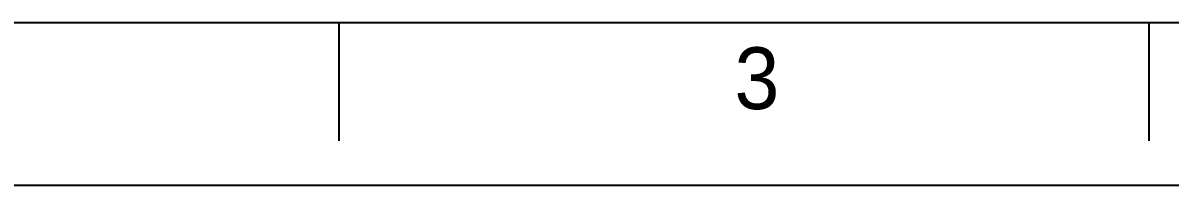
# Model space of a CAD drawing. Extents: x 10170 to 11010, y -16669 to -16075.
# Drawn here: x 10350.8 to 10492.5, y -16669.5 to -16649.5 of the extents above; entities that cross this region are included whole.
import ezdxf

# ---------------------------------------------------------------- set-up
doc = ezdxf.new("R2010")
doc.units = 0
doc.header["$MEASUREMENT"] = 0
doc.layers.get('0').update_dxf_attribs({"linetype": 'CONTINUOUS'})
doc.styles.get("Standard").update_dxf_attribs({"font": 'Gulim.ttf'})

msp = doc.modelspace()

# ---------------------------------------------------------------- linework, layer by layer
at = {"linetype": 'Continuous'}
msp.add_line((10989.86091, -16649.47443), (10189.86115, -16649.47443), dxfattribs=at)
at = {"color": 7, "linetype": 'Continuous'}
for p, q in [((10389.86115, -16649.47443), (10389.86115, -16664.01045)), ((10489.86115, -16649.47443), (10489.86115, -16664.01045)), ((10169.86116, -16669.47442), (11009.8609, -16669.47442))]:
    msp.add_line(p, q, dxfattribs=at)

# ---------------------------------------------------------------- texts
at = {"insert": (10441.4839, -16656.34755), "char_height": 7.62383, "attachment_point": 5}
msp.add_mtext_dynamic_manual_height_columns('3', width=50, gutter_width=12.5, heights=[0], dxfattribs=at)

doc.saveas('drawing.dxf')
